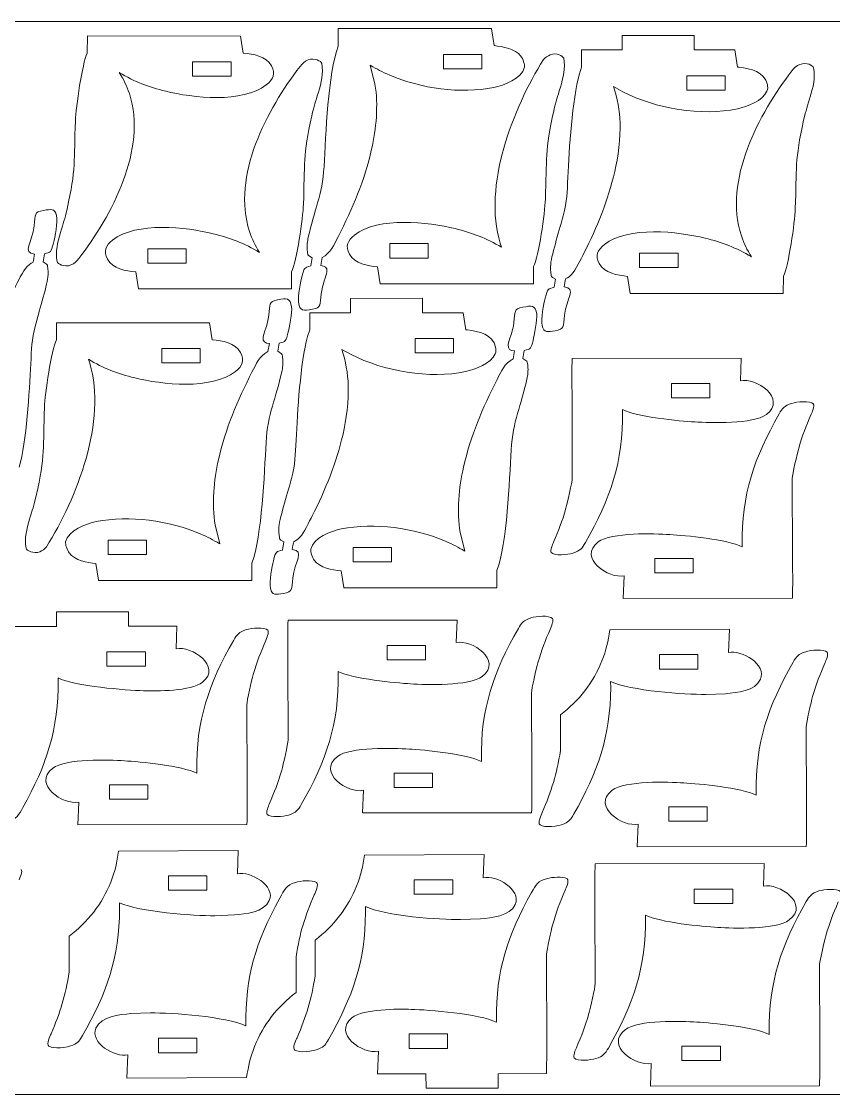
# Model space of a CAD drawing. Header units: centimetres. Extents: x -29.2 to 29, y -19.2 to 19.
# Drawn here: x -14.46 to -0.09, y 0 to 19 of the extents above; entities that cross this region are included whole.
import ezdxf

# ---------------------------------------------------------------- set-up
doc = ezdxf.new("R2010")
doc.units = ezdxf.units.CM
doc.header["$MEASUREMENT"] = 0
doc.layers.add('Camada 1', color=7, linetype='Continuous')

msp = doc.modelspace()

# ---------------------------------------------------------------- linework, layer by layer
at = {"layer": 'Camada 1', "color": 5, "lineweight": 9}
for points in [[(29, 19), (29, 19), (-29, 19), (-29, 19)], [(29, 0), (29, 0), (-29, 0), (-29, 0)]]:
    msp.add_open_spline(points, degree=3, dxfattribs=at)
at = {"layer": 'Camada 1', "color": 3, "lineweight": 9}
for points in [[(-8.85691, 18.87318), (-8.85691, 18.87318), (-8.85965, 18.56441), (-8.85965, 18.56441)], [(-6.14882, 18.87318), (-6.14882, 18.87318), (-8.85691, 18.87318), (-8.85691, 18.87318)], [(-6.1465, 18.87092), (-6.1465, 18.87092), (-6.14882, 18.87318), (-6.14882, 18.87318)], [(-6.09975, 18.57162), (-6.09975, 18.57162), (-6.1465, 18.87092), (-6.1465, 18.87092)], [(-13.298, 18.74261), (-13.298, 18.74261), (-13.30011, 18.4372), (-13.30011, 18.4372)], [(-10.58791, 18.74239), (-10.58791, 18.74239), (-13.298, 18.74261), (-13.298, 18.74261)], [(-10.54084, 18.44106), (-10.54084, 18.44106), (-10.58791, 18.74239), (-10.58791, 18.74239)], [(-2.5578, 18.74971), (-2.5578, 18.74971), (-3.83279, 18.74938), (-3.83279, 18.74938)], [(-3.83279, 18.74938), (-3.83279, 18.74938), (-3.83279, 18.49663), (-3.83279, 18.49663)], [(-2.55599, 18.49473), (-2.55599, 18.49473), (-2.5578, 18.74971), (-2.5578, 18.74971)], [(-13.30011, 18.4372), (-13.38982, 18.264), (-13.5014, 17.48143), (-13.51007, 17.24197)], [(-10.04079, 18.21396), (-10.13612, 18.38885), (-10.36514, 18.42194), (-10.54084, 18.44106)], [(-8.85965, 18.56441), (-9.03945, 18.07815), (-9.07953, 16.99053), (-9.10964, 16.43021)], [(-5.62505, 18.38574), (-5.72563, 18.51953), (-5.94389, 18.5568), (-6.09975, 18.57162)], [(-4.86779, 18.34836), (-4.875, 18.38311), (-4.99355, 18.45595), (-5.10972, 18.40827)], [(-3.83396, 18.49473), (-3.83396, 18.49473), (-4.55034, 18.49473), (-4.55034, 18.49473)], [(-4.55034, 18.49473), (-4.55034, 18.49473), (-4.55034, 18.19334), (-4.55034, 18.19334)], [(-3.83279, 18.49663), (-3.83279, 18.49663), (-3.83396, 18.49473), (-3.83396, 18.49473)], [(-1.84027, 18.4947), (-1.84027, 18.4947), (-2.55599, 18.49473), (-2.55599, 18.49473)], [(-1.79246, 18.1931), (-1.79246, 18.1931), (-1.84027, 18.4947), (-1.84027, 18.4947)], [(-9.3924, 18.31805), (-9.45951, 18.29051), (-9.49494, 18.25415), (-9.53463, 18.20266)], [(-9.15047, 18.25814), (-9.15769, 18.29287), (-9.2762, 18.36572), (-9.3924, 18.31805)], [(-9.20944, 17.74528), (-9.16078, 17.91069), (-9.11455, 18.08531), (-9.15047, 18.25814)], [(-5.22505, 18.32499), (-5.7661, 17.46494), (-6.30182, 16.08772), (-5.99154, 15.07318)], [(-5.56358, 18.18835), (-5.55334, 18.23317), (-5.59008, 18.33923), (-5.62505, 18.38574)], [(-5.10972, 18.40827), (-5.14247, 18.39483), (-5.20584, 18.35551), (-5.22505, 18.32499)], [(-4.92675, 17.83551), (-4.87808, 18.00098), (-4.83192, 18.17548), (-4.86779, 18.34836)], [(-0.68723, 18.24011), (-0.75434, 18.21257), (-0.78977, 18.17621), (-0.82946, 18.12472)], [(-0.4453, 18.1802), (-0.45252, 18.21495), (-0.57105, 18.28778), (-0.68723, 18.24011)], [(-12.55533, 17.72369), (-12.60255, 17.86717), (-12.65507, 17.96741), (-12.73322, 18.09485)], [(-12.73322, 18.09485), (-12.46734, 17.93461), (-12.21393, 17.83939), (-11.91218, 17.7648)], [(-9.53463, 18.20266), (-10.11668, 17.44744), (-10.75109, 16.2625), (-10.42852, 15.28227)], [(-10.13112, 17.87813), (-10.00916, 17.97388), (-9.96474, 18.07443), (-10.04079, 18.21396)], [(-8.20814, 17.89036), (-8.20814, 17.89036), (-8.2916, 18.22383), (-8.2916, 18.22383)], [(-8.2916, 18.22383), (-8.16126, 18.15218), (-8.09345, 18.11058), (-7.94637, 18.04775)], [(-6.10279, 17.83232), (-5.92571, 17.86875), (-5.61015, 17.98461), (-5.56358, 18.18835)], [(-4.58987, 18.07214), (-4.71934, 17.61491), (-4.77058, 16.73112), (-4.79416, 16.24172)], [(-4.55034, 18.19334), (-4.55034, 18.19334), (-4.58987, 18.07214), (-4.58987, 18.07214)], [(-0.82946, 18.12472), (-1.41151, 17.3695), (-2.04592, 16.18456), (-1.72335, 15.20433)], [(-1.76296, 18.19011), (-1.76296, 18.19011), (-1.79246, 18.1931), (-1.79246, 18.1931)], [(-1.26317, 17.88241), (-1.3171, 18.11425), (-1.55585, 18.1653), (-1.76296, 18.19011)], [(-0.50426, 17.66734), (-0.45561, 17.83275), (-0.40938, 18.00737), (-0.4453, 18.1802)], [(-11.91218, 17.7648), (-11.4371, 17.64737), (-10.55315, 17.54677), (-10.13112, 17.87813)], [(-8.2669, 16.73681), (-8.18535, 17.09637), (-8.14622, 17.52479), (-8.20814, 17.89036)], [(-7.94637, 18.04775), (-7.40088, 17.81471), (-6.69055, 17.7114), (-6.10279, 17.83232)], [(-1.26968, 17.76826), (-1.25367, 17.80761), (-1.25362, 17.84131), (-1.26317, 17.88241)], [(-13.44922, 14.80331), (-12.86717, 15.55852), (-12.23276, 16.74346), (-12.55533, 17.72369)], [(-9.32628, 17.32762), (-9.28192, 17.5238), (-9.26438, 17.55847), (-9.20944, 17.74528)], [(-5.04359, 17.41784), (-4.99926, 17.61391), (-4.98168, 17.64877), (-4.92675, 17.83551)], [(-3.8711, 17.20463), (-3.87821, 17.41864), (-3.91776, 17.64278), (-3.98526, 17.84608)], [(-3.98526, 17.84608), (-3.98526, 17.84608), (-3.81866, 17.75304), (-3.81866, 17.75304)], [(-3.81866, 17.75304), (-3.24639, 17.45913), (-2.42475, 17.31638), (-1.79373, 17.45441)], [(-1.79373, 17.45441), (-1.6275, 17.49077), (-1.33977, 17.59597), (-1.26968, 17.76826)], [(-0.62111, 17.24968), (-0.57675, 17.44586), (-0.55921, 17.48053), (-0.50426, 17.66734)], [(-9.47378, 15.76399), (-9.44822, 16.46993), (-9.48509, 16.62512), (-9.32628, 17.32762)], [(-5.19109, 15.85422), (-5.16553, 16.56024), (-5.20242, 16.71528), (-5.04359, 17.41784)], [(-13.51007, 17.24197), (-13.53563, 16.53603), (-13.49876, 16.38085), (-13.65757, 15.67835)], [(-3.96411, 16.34237), (-3.90527, 16.58975), (-3.86268, 16.95103), (-3.8711, 17.20463)], [(-0.76861, 15.68605), (-0.74305, 16.392), (-0.77992, 16.54718), (-0.62111, 17.24968)], [(-8.86095, 15.18785), (-8.60708, 15.68033), (-8.38983, 16.19482), (-8.2669, 16.73681)], [(-9.10964, 16.43021), (-9.13705, 15.92003), (-9.29079, 15.6422), (-9.38759, 15.18167)], [(-4.51027, 14.89561), (-4.27201, 15.3669), (-4.08672, 15.82682), (-3.96411, 16.34237)], [(-4.79416, 16.24172), (-4.80758, 15.96313), (-4.80818, 15.83347), (-4.87706, 15.55645)], [(-5.40105, 14.65899), (-5.31149, 14.8321), (-5.19975, 15.61488), (-5.19109, 15.85422)], [(-14.07387, 15.65425), (-14.24384, 15.62653), (-14.21959, 15.58504), (-14.24141, 15.38062)], [(-13.84427, 15.56294), (-13.87299, 15.69768), (-13.94825, 15.67474), (-14.07387, 15.65425)], [(-13.65757, 15.67835), (-13.70193, 15.48217), (-13.71947, 15.4475), (-13.77441, 15.26068)], [(-9.68374, 14.56876), (-9.59403, 14.74196), (-9.48245, 15.52453), (-9.47378, 15.76399)], [(-0.97857, 14.49083), (-0.88886, 14.66402), (-0.77728, 15.44659), (-0.76861, 15.68605)], [(-13.89915, 15.07729), (-13.8745, 15.1797), (-13.81961, 15.44718), (-13.84427, 15.56294)], [(-11.07167, 15.24116), (-11.54675, 15.35859), (-12.4307, 15.4592), (-12.85273, 15.12783)], [(-6.78899, 15.33139), (-7.26439, 15.4489), (-8.14768, 15.54965), (-8.57004, 15.21806)], [(-4.87706, 15.55645), (-4.92434, 15.36629), (-5.07943, 14.88073), (-5.09815, 14.70442)], [(-14.24141, 15.38062), (-14.27277, 15.08677), (-14.46081, 14.90243), (-14.23278, 14.87829)], [(-13.77441, 15.26068), (-13.82307, 15.09527), (-13.8693, 14.92066), (-13.83338, 14.74783)], [(-10.25063, 14.91111), (-10.51651, 15.07135), (-10.76992, 15.16658), (-11.07167, 15.24116)], [(-10.42852, 15.28227), (-10.3813, 15.13879), (-10.32878, 15.03855), (-10.25063, 14.91111)], [(-8.57004, 15.21806), (-8.692, 15.12232), (-8.73641, 15.02176), (-8.66037, 14.88223)], [(-5.96795, 15.00134), (-6.23377, 15.16155), (-6.48729, 15.25682), (-6.78899, 15.33139)], [(-2.3665, 15.16323), (-2.84155, 15.28065), (-3.72556, 15.38126), (-4.14756, 15.0499)], [(-1.72335, 15.20433), (-1.67613, 15.06085), (-1.62361, 14.96061), (-1.54546, 14.83317)], [(-14.05788, 14.88636), (-13.94683, 14.918), (-13.94111, 14.9029), (-13.89915, 15.07729)], [(-12.85273, 15.12783), (-12.97469, 15.03208), (-13.01911, 14.93153), (-12.94306, 14.79201)], [(-9.38759, 15.18167), (-9.40413, 15.10295), (-9.41452, 15.03242), (-9.40516, 14.95065)], [(-9.14402, 14.82032), (-8.99151, 14.89737), (-8.93523, 15.04375), (-8.86095, 15.18785)], [(-5.99154, 15.07318), (-5.99154, 15.07318), (-5.96795, 15.00134), (-5.96795, 15.00134)], [(-4.14756, 15.0499), (-4.26951, 14.95414), (-4.31394, 14.85361), (-4.23789, 14.71407)], [(-1.54546, 14.83317), (-1.81134, 14.99341), (-2.06475, 15.08864), (-2.3665, 15.16323)], [(-14.23278, 14.87829), (-14.27177, 14.64726), (-14.23299, 14.79227), (-14.36379, 14.66068)], [(-14.08178, 14.74161), (-14.08178, 14.74161), (-14.05788, 14.88636), (-14.05788, 14.88636)], [(-9.40516, 14.95065), (-9.40286, 14.93056), (-9.39935, 14.87121), (-9.38528, 14.85886)], [(-9.38528, 14.85886), (-9.38528, 14.85886), (-9.31738, 14.81515), (-9.31738, 14.81515)], [(-9.16891, 14.67921), (-9.16891, 14.67921), (-9.14402, 14.82032), (-9.14402, 14.82032)], [(-8.66037, 14.88223), (-8.56504, 14.70733), (-8.33602, 14.67425), (-8.16032, 14.65513)], [(-4.7303, 14.51827), (-4.65276, 14.59627), (-4.55889, 14.79944), (-4.51027, 14.89561)], [(-14.36379, 14.66068), (-14.44133, 14.58267), (-14.5352, 14.37951), (-14.58382, 14.28334)], [(-14.02987, 14.71061), (-14.02987, 14.71061), (-14.08178, 14.74161), (-14.08178, 14.74161)], [(-14.00497, 14.67146), (-14.00808, 14.69271), (-14.00508, 14.69203), (-14.02987, 14.71061)], [(-13.99594, 14.47453), (-13.98766, 14.55252), (-13.99361, 14.59378), (-14.00497, 14.67146)], [(-13.83338, 14.74783), (-13.82616, 14.7131), (-13.70765, 14.64024), (-13.59145, 14.68792)], [(-13.59145, 14.68792), (-13.52434, 14.71546), (-13.48891, 14.75181), (-13.44922, 14.80331)], [(-12.94306, 14.79201), (-12.84773, 14.61711), (-12.61871, 14.58402), (-12.44301, 14.5649)], [(-9.34291, 14.67032), (-9.45955, 14.64725), (-9.46415, 14.6296), (-9.49765, 14.49601)], [(-9.31738, 14.81515), (-9.31738, 14.81515), (-9.34291, 14.67032), (-9.34291, 14.67032)], [(-9.05827, 14.56588), (-9.04743, 14.64964), (-9.09487, 14.67178), (-9.16891, 14.67921)], [(-8.16032, 14.65513), (-8.16032, 14.65513), (-8.11326, 14.3538), (-8.11326, 14.3538)], [(-5.40316, 14.35358), (-5.40316, 14.35358), (-5.40105, 14.65899), (-5.40105, 14.65899)], [(-5.09815, 14.70442), (-5.10643, 14.62643), (-5.10048, 14.58516), (-5.08912, 14.50749)], [(-4.23789, 14.71407), (-4.14256, 14.53917), (-3.91354, 14.50608), (-3.73784, 14.48697)], [(-14.21703, 13.6225), (-14.16975, 13.81266), (-14.01466, 14.29822), (-13.99594, 14.47453)], [(-12.44301, 14.5649), (-12.44301, 14.5649), (-12.39594, 14.26357), (-12.39594, 14.26357)], [(-9.68585, 14.26336), (-9.68585, 14.26336), (-9.68374, 14.56876), (-9.68374, 14.56876)], [(-9.49765, 14.49601), (-9.52004, 14.40672), (-9.57565, 14.12418), (-9.56177, 14.02688)], [(-9.15942, 14.17508), (-9.13912, 14.35188), (-9.06873, 14.48514), (-9.05827, 14.56588)], [(-5.08912, 14.50749), (-5.08601, 14.48623), (-5.08901, 14.48692), (-5.06422, 14.46834)], [(-5.06422, 14.46834), (-5.06422, 14.46834), (-5.01231, 14.43734), (-5.01231, 14.43734)], [(-4.86131, 14.30066), (-4.82232, 14.53168), (-4.8611, 14.38668), (-4.7303, 14.51827)], [(-3.73784, 14.48697), (-3.73784, 14.48697), (-3.69077, 14.18563), (-3.69077, 14.18563)], [(-0.98068, 14.18542), (-0.98068, 14.18542), (-0.97857, 14.49083), (-0.97857, 14.49083)], [(-12.39594, 14.26357), (-12.39594, 14.26357), (-9.68585, 14.26336), (-9.68585, 14.26336)], [(-8.11326, 14.3538), (-8.11326, 14.3538), (-5.40316, 14.35358), (-5.40316, 14.35358)], [(-5.03621, 14.29259), (-5.14726, 14.26095), (-5.15298, 14.27604), (-5.19494, 14.10166)], [(-5.01231, 14.43734), (-5.01231, 14.43734), (-5.03621, 14.29259), (-5.03621, 14.29259)], [(-4.85268, 13.79833), (-4.82132, 14.09218), (-4.63328, 14.27651), (-4.86131, 14.30066)], [(-9.93082, 14.07074), (-10.09302, 14.04327), (-10.06506, 13.9882), (-10.0866, 13.80066)], [(-9.68424, 13.94885), (-9.70767, 14.11333), (-9.7717, 14.09768), (-9.93082, 14.07074)], [(-9.31519, 13.905), (-9.15299, 13.93246), (-9.18095, 13.98752), (-9.15942, 14.17508)], [(-7.36745, 14.09799), (-7.36745, 14.09799), (-8.64244, 14.09765), (-8.64244, 14.09765)], [(-8.64244, 14.09765), (-8.64244, 14.09765), (-8.64244, 13.84491), (-8.64244, 13.84491)], [(-7.36564, 13.843), (-7.36564, 13.843), (-7.36745, 14.09799), (-7.36745, 14.09799)], [(-5.19494, 14.10166), (-5.21959, 13.99925), (-5.27448, 13.73176), (-5.24982, 13.61601)], [(-3.69077, 14.18563), (-3.69077, 14.18563), (-0.98068, 14.18542), (-0.98068, 14.18542)], [(-9.74837, 13.47973), (-9.72597, 13.56909), (-9.67037, 13.85148), (-9.68424, 13.94885)], [(-9.56177, 14.02688), (-9.53831, 13.86242), (-9.47441, 13.87804), (-9.31519, 13.905)], [(-5.59275, 13.94082), (-5.75496, 13.91335), (-5.727, 13.85826), (-5.74853, 13.67075)], [(-5.34617, 13.81893), (-5.36961, 13.9834), (-5.43357, 13.96778), (-5.59275, 13.94082)], [(-10.0866, 13.80066), (-10.10689, 13.62389), (-10.17731, 13.4905), (-10.18775, 13.40985)], [(-8.6436, 13.843), (-8.6436, 13.843), (-9.35998, 13.843), (-9.35998, 13.843)], [(-9.35998, 13.843), (-9.35998, 13.843), (-9.35998, 13.54161), (-9.35998, 13.54161)], [(-8.64244, 13.84491), (-8.64244, 13.84491), (-8.6436, 13.843), (-8.6436, 13.843)], [(-6.64992, 13.84298), (-6.64992, 13.84298), (-7.36564, 13.843), (-7.36564, 13.843)], [(-6.6021, 13.54138), (-6.6021, 13.54138), (-6.64992, 13.84298), (-6.64992, 13.84298)], [(-5.4103, 13.34981), (-5.38775, 13.43973), (-5.33221, 13.72101), (-5.34617, 13.81893)], [(-5.02022, 13.5247), (-4.85025, 13.55241), (-4.8745, 13.5939), (-4.85268, 13.79833)], [(-14.29993, 12.93723), (-14.28651, 13.21581), (-14.28591, 13.34548), (-14.21703, 13.6225)], [(-13.84534, 13.66674), (-13.84534, 13.66674), (-13.84746, 13.36133), (-13.84746, 13.36133)], [(-11.13525, 13.66652), (-11.13525, 13.66652), (-13.84534, 13.66674), (-13.84534, 13.66674)], [(-11.08818, 13.36519), (-11.08818, 13.36519), (-11.13525, 13.66652), (-11.13525, 13.66652)], [(-9.35998, 13.54161), (-9.35998, 13.54161), (-9.39952, 13.42041), (-9.39952, 13.42041)], [(-6.5726, 13.53838), (-6.5726, 13.53838), (-6.6021, 13.54138), (-6.6021, 13.54138)], [(-6.07281, 13.23068), (-6.12675, 13.46258), (-6.36552, 13.51353), (-6.5726, 13.53838)], [(-5.74853, 13.67075), (-5.76883, 13.49393), (-5.83922, 13.36068), (-5.84968, 13.27993)], [(-5.24982, 13.61601), (-5.2211, 13.48127), (-5.14584, 13.50421), (-5.02022, 13.5247)], [(-13.84746, 13.36133), (-13.9371, 13.18852), (-14.04875, 12.40534), (-14.05741, 12.1661)], [(-10.58813, 13.13809), (-10.68344, 13.31298), (-10.9125, 13.34608), (-11.08818, 13.36519)], [(-10.18775, 13.40985), (-10.19859, 13.32608), (-10.1511, 13.30396), (-10.0771, 13.29652)], [(-9.92863, 13.16059), (-9.92863, 13.16059), (-9.90311, 13.30542), (-9.90311, 13.30542)], [(-9.90311, 13.30542), (-9.78642, 13.32848), (-9.78185, 13.3462), (-9.74837, 13.47973)], [(-9.39952, 13.42041), (-9.52898, 12.96322), (-9.58022, 12.07935), (-9.6038, 11.58999)], [(-5.56504, 13.1755), (-5.44839, 13.19857), (-5.44379, 13.21623), (-5.4103, 13.34981)], [(-10.67846, 12.80226), (-10.5565, 12.89802), (-10.5121, 12.99855), (-10.58813, 13.13809)], [(-10.10199, 13.15541), (-10.2545, 13.07836), (-10.31077, 12.932), (-10.38506, 12.78789)], [(-10.0771, 13.29652), (-10.0771, 13.29652), (-10.10199, 13.15541), (-10.10199, 13.15541)], [(-9.86073, 13.11688), (-9.86073, 13.11688), (-9.92863, 13.16059), (-9.92863, 13.16059)], [(-9.84085, 13.02509), (-9.84315, 13.04517), (-9.84666, 13.10452), (-9.86073, 13.11688)], [(-8.68074, 12.55291), (-8.68784, 12.76656), (-8.72739, 12.99141), (-8.7949, 13.19435)], [(-8.7949, 13.19435), (-8.7949, 13.19435), (-8.62831, 13.10131), (-8.62831, 13.10131)], [(-6.60338, 12.80268), (-6.4371, 12.83915), (-6.14945, 12.94415), (-6.07931, 13.11654)], [(-6.07931, 13.11654), (-6.06332, 13.15586), (-6.06326, 13.18961), (-6.07281, 13.23068)], [(-5.84968, 13.27993), (-5.8605, 13.19633), (-5.81315, 13.17394), (-5.73904, 13.16661)], [(-5.73904, 13.16661), (-5.73904, 13.16661), (-5.76393, 13.02549), (-5.76393, 13.02549)], [(-5.59057, 13.03068), (-5.59057, 13.03068), (-5.56504, 13.1755), (-5.56504, 13.1755)], [(-14.50422, 11.1068), (-14.37475, 11.56403), (-14.32351, 12.44783), (-14.29993, 12.93723)], [(-14.02346, 9.69533), (-13.48238, 10.55576), (-12.94667, 11.93227), (-13.25697, 12.94714)], [(-13.25697, 12.94714), (-13.25697, 12.94714), (-13.28056, 13.01898), (-13.28056, 13.01898)], [(-13.28056, 13.01898), (-13.01468, 12.85873), (-12.76127, 12.76352), (-12.45952, 12.68893)], [(-9.85842, 12.79406), (-9.84188, 12.87277), (-9.83149, 12.94333), (-9.84085, 13.02509)], [(-8.62831, 13.10131), (-8.05651, 12.80765), (-7.23368, 12.66444), (-6.60338, 12.80268)], [(-5.76393, 13.02549), (-5.91643, 12.94845), (-5.97272, 12.80207), (-6.047, 12.65797)], [(-5.52266, 12.98696), (-5.52266, 12.98696), (-5.59057, 13.03068), (-5.59057, 13.03068)], [(-5.50279, 12.89517), (-5.50509, 12.91524), (-5.5086, 12.97462), (-5.52266, 12.98696)], [(-4.71664, 13.03485), (-4.72602, 12.92087), (-4.72014, 12.37606), (-4.72, 12.29585)], [(-1.72412, 13.03834), (-1.72412, 13.03834), (-4.71664, 13.03485), (-4.71664, 13.03485)], [(-1.73954, 12.63857), (-1.73954, 12.63857), (-1.72412, 13.03834), (-1.72412, 13.03834)], [(-12.45952, 12.68893), (-11.98444, 12.5715), (-11.10049, 12.4709), (-10.67846, 12.80226)], [(-10.38506, 12.78789), (-10.63893, 12.29541), (-10.85619, 11.78093), (-10.97911, 11.23893)], [(-10.13637, 11.54552), (-10.10896, 12.05572), (-9.95522, 12.33354), (-9.85842, 12.79406)], [(-5.52036, 12.66415), (-5.50381, 12.74285), (-5.49344, 12.81344), (-5.50279, 12.89517)], [(-8.77376, 11.69064), (-8.71492, 11.93807), (-8.67232, 12.29926), (-8.68074, 12.55291)], [(-6.047, 12.65797), (-6.30087, 12.16549), (-6.51812, 11.65101), (-6.64105, 11.10901)], [(-5.79831, 11.41561), (-5.77091, 11.92563), (-5.61721, 12.20356), (-5.52036, 12.66415)], [(-1.28039, 12.04004), (-0.90976, 12.32316), (-1.46872, 12.70244), (-1.73954, 12.63857)], [(-14.05741, 12.1661), (-14.08298, 11.45997), (-14.04608, 11.30515), (-14.20491, 10.60248)], [(-4.72, 12.29585), (-4.72, 12.29585), (-4.71577, 10.91519), (-4.71577, 10.91519)], [(-0.83043, 12.23807), (-0.96151, 12.1973), (-0.99842, 12.14878), (-1.05439, 12.05083)], [(-0.45027, 12.22767), (-0.50498, 12.29019), (-0.74202, 12.26557), (-0.83043, 12.23807)], [(-0.48793, 12.04526), (-0.4751, 12.0762), (-0.42277, 12.19624), (-0.45027, 12.22767)], [(-4.48267, 9.77316), (-4.0415, 10.54541), (-3.81387, 11.19855), (-3.82766, 12.09946)], [(-3.82766, 12.09946), (-3.82766, 12.09946), (-3.82806, 12.12678), (-3.82806, 12.12678)], [(-3.82806, 12.12678), (-3.57196, 11.99602), (-2.81843, 11.92437), (-2.54823, 11.90831)], [(-2.54823, 11.90831), (-2.27433, 11.89204), (-1.5089, 11.86548), (-1.28039, 12.04004)], [(-1.05439, 12.05083), (-1.49546, 11.27878), (-1.72326, 10.62525), (-1.7094, 9.72453)], [(-0.70834, 11.44187), (-0.63808, 11.69425), (-0.58445, 11.81239), (-0.48793, 12.04526)], [(-9.31991, 10.24389), (-9.08171, 10.71503), (-8.89632, 11.17525), (-8.77376, 11.69064)], [(-10.38636, 9.41133), (-10.20655, 9.89773), (-10.16649, 10.9851), (-10.13637, 11.54552)], [(-9.6038, 11.58999), (-9.61722, 11.31148), (-9.61786, 11.18163), (-9.6867, 10.90472)], [(-6.04829, 9.28141), (-5.86845, 9.76803), (-5.82843, 10.85503), (-5.79831, 11.41561)], [(-0.82129, 10.9088), (-0.82138, 10.97849), (-0.73364, 11.35101), (-0.70834, 11.44187)], [(-10.97911, 11.23893), (-11.06067, 10.87933), (-11.0998, 10.45099), (-11.03787, 10.08537)], [(-6.64105, 11.10901), (-6.72261, 10.74941), (-6.76173, 10.32107), (-6.6998, 9.95545)], [(-9.6867, 10.90472), (-9.73399, 10.71447), (-9.88907, 10.22909), (-9.90779, 10.0527)], [(-4.71577, 10.91519), (-4.7156, 10.84589), (-4.80348, 10.47274), (-4.82871, 10.38212)], [(-0.81706, 9.52815), (-0.81706, 9.52815), (-0.82129, 10.9088), (-0.82129, 10.9088)], [(-14.20491, 10.60248), (-14.24922, 10.40643), (-14.26684, 10.37151), (-14.32176, 10.18481)], [(-11.29965, 9.92798), (-11.84473, 10.16084), (-12.55595, 10.26449), (-13.14322, 10.14342)], [(-4.82871, 10.38212), (-4.89898, 10.12972), (-4.95262, 10.01161), (-5.04913, 9.77874)], [(-14.32176, 10.18481), (-14.37043, 10.01935), (-14.41657, 9.84484), (-14.38072, 9.67196)], [(-13.14322, 10.14342), (-13.32042, 10.10688), (-13.63585, 9.99117), (-13.68243, 9.78738)], [(-11.03787, 10.08537), (-11.03787, 10.08537), (-10.95441, 9.75191), (-10.95441, 9.75191)], [(-9.53994, 9.86655), (-9.46243, 9.94451), (-9.3685, 10.14777), (-9.31991, 10.24389)], [(-6.96158, 9.79807), (-7.50661, 10.03093), (-8.21792, 10.13456), (-8.80516, 10.0135)], [(-10.95441, 9.75191), (-11.08503, 9.82366), (-11.15207, 9.86494), (-11.29965, 9.92798)], [(-9.90779, 10.0527), (-9.91607, 9.97469), (-9.91013, 9.93346), (-9.89877, 9.85577)], [(-8.80516, 10.0135), (-8.98233, 9.97698), (-9.2978, 9.86124), (-9.34437, 9.65747)], [(-6.6998, 9.95545), (-6.6998, 9.95545), (-6.61635, 9.622), (-6.61635, 9.622)], [(-2.98882, 9.91569), (-3.26267, 9.93197), (-4.0282, 9.95851), (-4.25667, 9.78396)], [(-1.709, 9.69722), (-1.96484, 9.82785), (-2.71891, 9.89965), (-2.98882, 9.91569)], [(-14.13879, 9.61205), (-14.10605, 9.62549), (-14.04265, 9.66481), (-14.02346, 9.69533)], [(-13.68243, 9.78738), (-13.69267, 9.74258), (-13.65594, 9.63653), (-13.62096, 9.59)], [(-9.89877, 9.85577), (-9.89566, 9.83451), (-9.89866, 9.83519), (-9.87386, 9.81661)], [(-9.87386, 9.81661), (-9.87386, 9.81661), (-9.82196, 9.78561), (-9.82196, 9.78561)], [(-9.82196, 9.78561), (-9.82196, 9.78561), (-9.84585, 9.64086), (-9.84585, 9.64086)], [(-9.67096, 9.64894), (-9.63196, 9.87993), (-9.67074, 9.73497), (-9.53994, 9.86655)], [(-6.61635, 9.622), (-6.74701, 9.69377), (-6.8139, 9.73497), (-6.96158, 9.79807)], [(-5.04913, 9.77874), (-5.06196, 9.7478), (-5.11427, 9.62776), (-5.08678, 9.59633)], [(-4.70662, 9.58593), (-4.57557, 9.62668), (-4.53862, 9.67524), (-4.48267, 9.77316)], [(-4.25667, 9.78396), (-4.62658, 9.50136), (-4.07019, 9.12193), (-3.79751, 9.18543)], [(-1.7094, 9.72453), (-1.7094, 9.72453), (-1.709, 9.69722), (-1.709, 9.69722)], [(-14.38072, 9.67196), (-14.37352, 9.63725), (-14.25501, 9.56436), (-14.13879, 9.61205)], [(-13.62096, 9.59), (-13.5204, 9.45622), (-13.30211, 9.4189), (-13.14626, 9.40412)], [(-9.84585, 9.64086), (-9.95682, 9.60916), (-9.96256, 9.62455), (-10.00458, 9.44994)], [(-9.66232, 9.1466), (-9.63094, 9.4409), (-9.44288, 9.62455), (-9.67096, 9.64894)], [(-9.34437, 9.65747), (-9.35461, 9.61266), (-9.31787, 9.5066), (-9.2829, 9.46007)], [(-5.08678, 9.59633), (-5.03209, 9.53382), (-4.79506, 9.55842), (-4.70662, 9.58593)], [(-0.82041, 8.78915), (-0.81106, 8.9027), (-0.81691, 9.4485), (-0.81706, 9.52815)], [(-13.14626, 9.40412), (-13.14626, 9.40412), (-13.09951, 9.10481), (-13.09951, 9.10481)], [(-10.3891, 9.10256), (-10.3891, 9.10256), (-10.38636, 9.41133), (-10.38636, 9.41133)], [(-10.00458, 9.44994), (-10.02923, 9.34753), (-10.08412, 9.08004), (-10.05947, 8.96429)], [(-9.2829, 9.46007), (-9.18233, 9.32629), (-8.96405, 9.28901), (-8.8082, 9.2742)], [(-9.82987, 8.87297), (-9.65995, 8.90067), (-9.68412, 8.94212), (-9.66232, 9.1466)], [(-8.8082, 9.2742), (-8.8082, 9.2742), (-8.76144, 8.97489), (-8.76144, 8.97489)], [(-6.05104, 8.97264), (-6.05104, 8.97264), (-6.04829, 9.28141), (-6.04829, 9.28141)], [(-3.79751, 9.18543), (-3.79751, 9.18543), (-3.81293, 8.78566), (-3.81293, 8.78566)], [(-13.09951, 9.10481), (-13.09951, 9.10481), (-13.09719, 9.10256), (-13.09719, 9.10256)], [(-13.09719, 9.10256), (-13.09719, 9.10256), (-10.3891, 9.10256), (-10.3891, 9.10256)], [(-10.05947, 8.96429), (-10.03076, 8.82952), (-9.95545, 8.85251), (-9.82987, 8.87297)], [(-8.76144, 8.97489), (-8.76144, 8.97489), (-8.75913, 8.97264), (-8.75913, 8.97264)], [(-8.75913, 8.97264), (-8.75913, 8.97264), (-6.05104, 8.97264), (-6.05104, 8.97264)], [(-3.81293, 8.78566), (-3.81293, 8.78566), (-0.82041, 8.78915), (-0.82041, 8.78915)], [(-13.84538, 8.54514), (-13.84538, 8.54514), (-13.84712, 8.28975), (-13.84712, 8.28975)], [(-12.57213, 8.54504), (-12.57213, 8.54504), (-13.84538, 8.54514), (-13.84538, 8.54514)], [(-12.57024, 8.29127), (-12.57024, 8.29127), (-12.57213, 8.54504), (-12.57213, 8.54504)], [(-9.74624, 8.3984), (-9.75559, 8.28488), (-9.74973, 7.73899), (-9.74959, 7.6594)], [(-6.75371, 8.40188), (-6.75371, 8.40188), (-9.74624, 8.3984), (-9.74624, 8.3984)], [(-6.76913, 8.00212), (-6.76913, 8.00212), (-6.75371, 8.40188), (-6.75371, 8.40188)], [(-5.44652, 8.43961), (-5.57759, 8.39885), (-5.61453, 8.35031), (-5.67047, 8.25237)], [(-5.06636, 8.42921), (-5.12105, 8.49172), (-5.35811, 8.46711), (-5.44652, 8.43961)], [(-5.10402, 8.2468), (-5.09119, 8.27774), (-5.03887, 8.39779), (-5.06636, 8.42921)], [(-13.84712, 8.28975), (-13.84712, 8.28975), (-14.70594, 8.2875), (-14.70594, 8.2875)], [(-11.7135, 8.29277), (-11.7135, 8.29277), (-12.57024, 8.29127), (-12.57024, 8.29127)], [(-11.72884, 7.89122), (-11.72884, 7.89122), (-11.7135, 8.29277), (-11.7135, 8.29277)], [(-10.48447, 8.23142), (-10.61554, 8.19066), (-10.65247, 8.14212), (-10.70843, 8.04418)], [(-10.10432, 8.22102), (-10.15906, 8.28354), (-10.39604, 8.25892), (-10.48447, 8.23142)], [(-10.14197, 8.03861), (-10.12915, 8.06953), (-10.07681, 8.1896), (-10.10432, 8.22102)], [(-5.67047, 8.25237), (-6.11165, 7.48005), (-6.33928, 6.82709), (-6.32548, 5.92607)], [(-5.32444, 7.64341), (-5.25417, 7.89581), (-5.20052, 8.01394), (-5.10402, 8.2468)], [(-4.05146, 8.22812), (-4.08302, 8.02329), (-4.11402, 7.87272), (-4.19194, 7.67736)], [(-1.93342, 8.23972), (-1.93342, 8.23972), (-4.05146, 8.22812), (-4.05146, 8.22812)], [(-1.95002, 7.82628), (-1.95002, 7.82628), (-1.93342, 8.23972), (-1.93342, 8.23972)], [(-10.70843, 8.04418), (-11.14969, 7.27193), (-11.37715, 6.61876), (-11.36344, 5.71789)], [(-10.36238, 7.43523), (-10.29211, 7.68761), (-10.2385, 7.80574), (-10.14197, 8.03861)], [(-6.30998, 7.40358), (-5.93995, 7.68629), (-6.49677, 8.06569), (-6.76913, 8.00212)], [(-11.25901, 7.30109), (-10.91464, 7.57698), (-11.45056, 7.95537), (-11.72884, 7.89122)], [(-1.38501, 7.35318), (-1.27034, 7.61316), (-1.71941, 7.87972), (-1.95002, 7.82628)], [(-0.58386, 7.84104), (-0.71493, 7.80027), (-0.75186, 7.75174), (-0.80782, 7.65379)], [(-0.20371, 7.83062), (-0.25843, 7.89315), (-0.49545, 7.86853), (-0.58386, 7.84104)], [(-0.24136, 7.64822), (-0.22854, 7.67916), (-0.17619, 7.79919), (-0.20371, 7.83062)], [(-9.74959, 7.6594), (-9.74959, 7.6594), (-9.74535, 6.27875), (-9.74535, 6.27875)], [(-5.43738, 7.11034), (-5.43755, 7.17966), (-5.34967, 7.55278), (-5.32444, 7.64341)], [(-4.19194, 7.67736), (-4.34198, 7.30121), (-4.60162, 6.96511), (-4.92597, 6.72284)], [(-0.80782, 7.65379), (-1.24889, 6.88175), (-1.47669, 6.22821), (-1.46283, 5.32749)], [(-0.46178, 7.04483), (-0.39153, 7.29716), (-0.33787, 7.41541), (-0.24136, 7.64822)], [(-10.47533, 6.90216), (-10.47542, 6.97185), (-10.38768, 7.34437), (-10.36238, 7.43523)], [(-9.51226, 5.13671), (-9.07108, 5.90883), (-8.84346, 6.56225), (-8.85725, 7.46301)], [(-8.85725, 7.46301), (-8.85725, 7.46301), (-8.85765, 7.49033), (-8.85765, 7.49033)], [(-8.85765, 7.49033), (-8.60181, 7.3597), (-7.84773, 7.2879), (-7.57782, 7.27186)], [(-14.44054, 5.08072), (-14.01805, 5.82958), (-13.80586, 6.47276), (-13.81679, 7.3412)], [(-13.81679, 7.3412), (-13.81679, 7.3412), (-13.81682, 7.37915), (-13.81682, 7.37915)], [(-13.81682, 7.37915), (-13.51559, 7.22708), (-12.61594, 7.15921), (-12.30669, 7.15077)], [(-12.30669, 7.15077), (-12.0773, 7.14452), (-11.46274, 7.13787), (-11.25901, 7.30109)], [(-7.57782, 7.27186), (-7.30396, 7.25558), (-6.53844, 7.22904), (-6.30998, 7.40358)], [(-4.03631, 7.20616), (-4.03631, 7.20616), (-4.03752, 7.31484), (-4.03752, 7.31484)], [(-4.03752, 7.31484), (-3.6874, 7.14704), (-2.72503, 7.0832), (-2.3512, 7.08369)], [(-2.00136, 7.09702), (-1.80608, 7.11687), (-1.47824, 7.14181), (-1.38501, 7.35318)], [(-5.43314, 5.72969), (-5.43314, 5.72969), (-5.43738, 7.11034), (-5.43738, 7.11034)], [(-4.69199, 4.96116), (-4.26626, 5.70156), (-4.03644, 6.35261), (-4.03631, 7.20616)], [(-2.3512, 7.08369), (-2.3512, 7.08369), (-2.00136, 7.09702), (-2.00136, 7.09702)], [(-0.57472, 6.51177), (-0.57481, 6.58143), (-0.48706, 6.954), (-0.46178, 7.04483)], [(-10.4711, 5.52149), (-10.4711, 5.52149), (-10.47533, 6.90216), (-10.47533, 6.90216)], [(-4.92597, 6.72284), (-4.92597, 6.72284), (-4.9259, 6.09071), (-4.9259, 6.09071)], [(-0.57049, 5.1311), (-0.57049, 5.1311), (-0.57472, 6.51177), (-0.57472, 6.51177)], [(-9.74535, 6.27875), (-9.74527, 6.209), (-9.833, 5.83657), (-9.8583, 5.74568)], [(-7.60491, 6.11723), (-7.87876, 6.13351), (-8.64429, 6.16005), (-8.87275, 5.9855)], [(-6.32508, 5.89876), (-6.58092, 6.02939), (-7.335, 6.10119), (-7.60491, 6.11723)], [(-4.9259, 6.09071), (-4.99405, 5.66096), (-5.08109, 5.38485), (-5.24737, 4.99294)], [(-12.64286, 5.90903), (-12.91676, 5.92531), (-13.68219, 5.95187), (-13.91071, 5.77731)], [(-11.36304, 5.69057), (-11.61914, 5.82133), (-12.37265, 5.89298), (-12.64286, 5.90903)], [(-8.87275, 5.9855), (-9.24278, 5.7028), (-8.68597, 5.3234), (-8.4136, 5.38697)], [(-6.32548, 5.92607), (-6.32548, 5.92607), (-6.32508, 5.89876), (-6.32508, 5.89876)], [(-13.91071, 5.77731), (-14.28122, 5.49428), (-13.7227, 5.11498), (-13.45155, 5.17878)], [(-11.36344, 5.71789), (-11.36344, 5.71789), (-11.36304, 5.69057), (-11.36304, 5.69057)], [(-9.8583, 5.74568), (-9.92861, 5.49316), (-9.98218, 5.37525), (-10.07872, 5.14229)], [(-5.4365, 4.99069), (-5.42714, 5.10435), (-5.433, 5.64989), (-5.43314, 5.72969)], [(-10.47445, 4.7825), (-10.46508, 4.89636), (-10.47095, 5.44145), (-10.4711, 5.52149)], [(-2.74225, 5.51864), (-3.0162, 5.53492), (-3.78152, 5.56148), (-4.01009, 5.38693)], [(-1.46243, 5.30018), (-1.71854, 5.43095), (-2.47205, 5.50259), (-2.74225, 5.51864)], [(-8.4136, 5.38697), (-8.4136, 5.38697), (-8.42902, 4.9872), (-8.42902, 4.9872)], [(-4.01009, 5.38693), (-4.38, 5.10443), (-3.82372, 4.72488), (-3.55094, 4.78839)], [(-1.46283, 5.32749), (-1.46283, 5.32749), (-1.46243, 5.30018), (-1.46243, 5.30018)], [(-13.45155, 5.17878), (-13.45155, 5.17878), (-13.46705, 4.77723), (-13.46705, 4.77723)], [(-10.07872, 5.14229), (-10.09153, 5.11136), (-10.14388, 4.99129), (-10.11637, 4.95988)], [(-9.73621, 4.94947), (-9.60515, 4.99023), (-9.56821, 5.03878), (-9.51226, 5.13671)], [(-0.57384, 4.39211), (-0.56449, 4.50566), (-0.57035, 5.05146), (-0.57049, 5.1311)], [(-14.71934, 4.83188), (-14.5466, 4.87497), (-14.51324, 4.95185), (-14.44054, 5.08072)], [(-10.11637, 4.95988), (-10.06163, 4.89736), (-9.82463, 4.92198), (-9.73621, 4.94947)], [(-8.42902, 4.9872), (-8.42902, 4.9872), (-5.4365, 4.99069), (-5.4365, 4.99069)], [(-5.24737, 4.99294), (-5.2645, 4.95256), (-5.33679, 4.8108), (-5.28595, 4.77527)], [(-4.85973, 4.79479), (-4.76191, 4.8387), (-4.73894, 4.87951), (-4.69199, 4.96116)], [(-13.46705, 4.77723), (-13.46705, 4.77723), (-10.47445, 4.7825), (-10.47445, 4.7825)], [(-5.28595, 4.77527), (-5.20584, 4.71929), (-4.96445, 4.74779), (-4.85973, 4.79479)], [(-3.55094, 4.78839), (-3.55094, 4.78839), (-3.56637, 4.38862), (-3.56637, 4.38862)], [(-3.56637, 4.38862), (-3.56637, 4.38862), (-0.57384, 4.39211), (-0.57384, 4.39211)], [(-12.74437, 4.31012), (-12.77594, 4.10531), (-12.80694, 3.95471), (-12.88485, 3.75936)], [(-10.62633, 4.32172), (-10.62633, 4.32172), (-12.74437, 4.31012), (-12.74437, 4.31012)], [(-10.64292, 3.90828), (-10.64292, 3.90828), (-10.62633, 4.32172), (-10.62633, 4.32172)], [(-8.39198, 4.24115), (-8.42354, 4.03634), (-8.45454, 3.88574), (-8.53246, 3.69039)], [(-6.27394, 4.25275), (-6.27394, 4.25275), (-8.39198, 4.24115), (-8.39198, 4.24115)], [(-6.29053, 3.83931), (-6.29053, 3.83931), (-6.27394, 4.25275), (-6.27394, 4.25275)], [(-4.31091, 4.08561), (-4.32026, 3.97205), (-4.31441, 3.42626), (-4.31426, 3.34662)], [(-1.31839, 4.0891), (-1.31839, 4.0891), (-4.31091, 4.08561), (-4.31091, 4.08561)], [(-1.33381, 3.68933), (-1.33381, 3.68933), (-1.31839, 4.0891), (-1.31839, 4.0891)], [(-14.50583, 3.80233), (-14.493, 3.83328), (-14.44068, 3.9533), (-14.46817, 3.98473)], [(-10.07793, 3.43518), (-9.96324, 3.69526), (-10.41251, 3.96175), (-10.64292, 3.90828)], [(-9.24504, 3.75469), (-9.31693, 3.80496), (-9.52671, 3.78357), (-9.61504, 3.75604)], [(-5.72553, 3.36621), (-5.61084, 3.62629), (-6.06011, 3.89278), (-6.29053, 3.83931)], [(-5.15625, 3.82697), (-5.32897, 3.78389), (-5.36233, 3.70703), (-5.43505, 3.57814)], [(-4.80864, 3.81822), (-4.87881, 3.87012), (-5.08418, 3.84495), (-5.15625, 3.82697)], [(-4.84121, 3.61786), (-4.82509, 3.65626), (-4.76277, 3.78429), (-4.80864, 3.81822)], [(-12.88485, 3.75936), (-13.0351, 3.38265), (-13.29426, 3.04768), (-13.61888, 2.80484)], [(-9.61504, 3.75604), (-9.78253, 3.70384), (-9.81092, 3.62159), (-9.89096, 3.47745)], [(-9.28362, 3.53701), (-9.26648, 3.5774), (-9.19421, 3.71915), (-9.24504, 3.75469)], [(-8.53246, 3.69039), (-8.6827, 3.31368), (-8.94187, 2.97871), (-9.26648, 2.73587)], [(-5.06383, 3.00142), (-4.99647, 3.24892), (-4.93775, 3.38797), (-4.84121, 3.61786)], [(-0.87465, 3.09079), (-0.50476, 3.37331), (-1.06104, 3.75284), (-1.33381, 3.68933)], [(0.02955, 3.59433), (-0.02518, 3.65685), (-0.26221, 3.63223), (-0.35061, 3.60475)], [(-10.69427, 3.17902), (-10.49902, 3.19887), (-10.17114, 3.22382), (-10.07793, 3.43518)], [(-9.89096, 3.47745), (-10.32364, 2.69829), (-10.50321, 2.09156), (-10.49347, 1.21512)], [(-9.60509, 2.43925), (-9.53702, 2.86876), (-9.44983, 3.14531), (-9.28362, 3.53701)], [(-5.43505, 3.57814), (-5.85754, 2.82928), (-6.06973, 2.18609), (-6.0588, 1.31766)], [(-0.35061, 3.60475), (-0.48165, 3.564), (-0.51863, 3.51541), (-0.57456, 3.4175)], [(-13.3849, 1.04315), (-12.95916, 1.78365), (-12.72935, 2.43452), (-12.72922, 3.28816)], [(-12.72922, 3.28816), (-12.72922, 3.28816), (-12.73042, 3.39684), (-12.73042, 3.39684)], [(-12.73042, 3.39684), (-12.38047, 3.22905), (-11.41779, 3.1652), (-11.04411, 3.16569)], [(-8.37683, 3.21919), (-8.37683, 3.21919), (-8.37803, 3.32787), (-8.37803, 3.32787)], [(-8.37803, 3.32787), (-8.02807, 3.16008), (-7.06541, 3.09623), (-6.69172, 3.09672)], [(-6.34188, 3.11005), (-6.14662, 3.1299), (-5.81874, 3.15485), (-5.72553, 3.36621)], [(-4.31426, 3.34662), (-4.31426, 3.34662), (-4.31003, 1.96595), (-4.31003, 1.96595)], [(-0.57456, 3.4175), (-1.01582, 2.64516), (-1.24328, 1.99218), (-1.22957, 1.0912)], [(-0.22852, 2.80854), (-0.15824, 3.06095), (-0.10463, 3.17904), (-0.00811, 3.41192)], [(-11.04411, 3.16569), (-11.04411, 3.16569), (-10.69427, 3.17902), (-10.69427, 3.17902)], [(-9.03251, 0.97418), (-8.60676, 1.71455), (-8.37696, 2.36568), (-8.37683, 3.21919)], [(-6.69172, 3.09672), (-6.69172, 3.09672), (-6.34188, 3.11005), (-6.34188, 3.11005)], [(-4.07693, 0.82393), (-3.63567, 1.59629), (-3.40821, 2.24921), (-3.42192, 3.15022)], [(-3.42192, 3.15022), (-3.42192, 3.15022), (-3.42232, 3.17753), (-3.42232, 3.17753)], [(-3.42232, 3.17753), (-3.16649, 3.04691), (-2.4124, 2.97511), (-2.1425, 2.95907)], [(-2.1425, 2.95907), (-1.86858, 2.9428), (-1.10319, 2.91623), (-0.87465, 3.09079)], [(-5.17053, 2.48778), (-5.17064, 2.55547), (-5.08723, 2.91542), (-5.06383, 3.00142)], [(-13.61888, 2.80484), (-13.61888, 2.80484), (-13.61882, 2.17271), (-13.61882, 2.17271)], [(-9.26648, 2.73587), (-9.26648, 2.73587), (-9.26642, 2.10374), (-9.26642, 2.10374)], [(-0.34147, 2.27547), (-0.34155, 2.34516), (-0.25382, 2.71769), (-0.22852, 2.80854)], [(-5.16606, 0.80718), (-5.16606, 0.80718), (-5.17053, 2.48778), (-5.17053, 2.48778)], [(-9.60502, 1.80711), (-9.60502, 1.80711), (-9.60509, 2.43925), (-9.60509, 2.43925)], [(-13.61882, 2.17271), (-13.68753, 1.74157), (-13.77342, 1.46813), (-13.94028, 1.07494)], [(-9.26642, 2.10374), (-9.33514, 1.6726), (-9.42103, 1.39916), (-9.58788, 1.00597)], [(-0.33724, 0.89481), (-0.33724, 0.89481), (-0.34147, 2.27547), (-0.34147, 2.27547)], [(-4.31003, 1.96595), (-4.30994, 1.89626), (-4.39768, 1.52374), (-4.42298, 1.43288)], [(-10.33905, 0.85259), (-10.189, 1.22877), (-9.9294, 1.56483), (-9.60502, 1.80711)], [(-7.5689, 1.50809), (-7.79826, 1.51434), (-8.41286, 1.52097), (-8.61658, 1.35777)], [(-12.52963, 1.43293), (-12.72448, 1.41312), (-13.05272, 1.38823), (-13.14598, 1.17678)], [(-12.17979, 1.44626), (-12.17979, 1.44626), (-12.52963, 1.43293), (-12.52963, 1.43293)], [(-10.49347, 1.21512), (-10.84306, 1.38267), (-11.80649, 1.44675), (-12.17979, 1.44626)], [(-8.61658, 1.35777), (-8.96095, 1.08189), (-8.42504, 0.70349), (-8.14675, 0.76764)], [(-6.05877, 1.27971), (-6.35999, 1.43177), (-7.25966, 1.49965), (-7.5689, 1.50809)], [(-4.42298, 1.43288), (-4.49326, 1.18048), (-4.54686, 1.06238), (-4.64339, 0.8295)], [(-13.14598, 1.17678), (-13.26073, 0.91657), (-12.81087, 0.65001), (-12.58098, 0.70367)], [(-6.0588, 1.31766), (-6.0588, 1.31766), (-6.05877, 1.27971), (-6.05877, 1.27971)], [(-3.77685, 1.15063), (-4.14674, 0.86812), (-3.59047, 0.48859), (-3.31768, 0.5521)], [(-2.509, 1.28235), (-2.78292, 1.29862), (-3.54831, 1.32518), (-3.77685, 1.15063)], [(-1.22917, 1.06389), (-1.48683, 1.19484), (-2.23727, 1.26621), (-2.509, 1.28235)], [(-13.94028, 1.07494), (-13.95741, 1.03457), (-14.02971, 0.89278), (-13.97886, 0.85727)], [(-13.55264, 0.87679), (-13.45481, 0.9207), (-13.43185, 0.9615), (-13.3849, 1.04315)], [(-12.03901, 0.74073), (-12.03901, 0.74073), (-12.03929, 0.99573), (-12.03929, 0.99573)], [(-12.03929, 0.99573), (-12.03929, 0.99573), (-11.35933, 0.99573), (-11.35933, 0.99573)], [(-11.35933, 0.99573), (-11.35933, 0.99573), (-11.3593, 0.74078), (-11.3593, 0.74078)], [(-9.58788, 1.00597), (-9.60501, 0.9656), (-9.67731, 0.82381), (-9.62646, 0.7883)], [(-9.20025, 0.80782), (-9.10241, 0.85174), (-9.07946, 0.89253), (-9.03251, 0.97418)], [(-7.60364, 0.81778), (-7.60364, 0.81778), (-7.60392, 1.07278), (-7.60392, 1.07278)], [(-7.60392, 1.07278), (-7.60392, 1.07278), (-6.92396, 1.07278), (-6.92396, 1.07278)], [(-6.92396, 1.07278), (-6.92396, 1.07278), (-6.92392, 0.81782), (-6.92392, 0.81782)], [(-1.22957, 1.0912), (-1.22957, 1.0912), (-1.22917, 1.06389), (-1.22917, 1.06389)], [(-13.97886, 0.85727), (-13.8987, 0.80129), (-13.65736, 0.8298), (-13.55264, 0.87679)], [(-10.47953, 0.30183), (-10.44797, 0.50666), (-10.41697, 0.65723), (-10.33905, 0.85259)], [(-9.62646, 0.7883), (-9.54631, 0.73232), (-9.30496, 0.76083), (-9.20025, 0.80782)], [(-8.14675, 0.76764), (-8.14675, 0.76764), (-8.16209, 0.36608), (-8.16209, 0.36608)], [(-6.92392, 0.81782), (-6.92392, 0.81782), (-7.60364, 0.81778), (-7.60364, 0.81778)], [(-5.16965, 0.37136), (-5.16965, 0.37136), (-5.16606, 0.80718), (-5.16606, 0.80718)], [(-4.64339, 0.8295), (-4.65621, 0.79857), (-4.70855, 0.67852), (-4.68105, 0.64709)], [(-4.30089, 0.63668), (-4.16982, 0.67745), (-4.13289, 0.72598), (-4.07693, 0.82393)], [(-0.34058, 0.15581), (-0.33123, 0.26965), (-0.33709, 0.8148), (-0.33724, 0.89481)], [(-12.58098, 0.70367), (-12.58098, 0.70367), (-12.59757, 0.29023), (-12.59757, 0.29023)], [(-11.3593, 0.74078), (-11.3593, 0.74078), (-12.03901, 0.74073), (-12.03901, 0.74073)], [(-4.68105, 0.64709), (-4.62632, 0.58457), (-4.38932, 0.60917), (-4.30089, 0.63668)], [(-3.31768, 0.5521), (-3.31768, 0.5521), (-3.33319, 0.15055), (-3.33319, 0.15055)], [(-12.59757, 0.29023), (-12.59757, 0.29023), (-10.47953, 0.30183), (-10.47953, 0.30183)], [(-8.16209, 0.36608), (-8.16209, 0.36608), (-7.30534, 0.36759), (-7.30534, 0.36759)], [(-7.30534, 0.36759), (-7.30534, 0.36759), (-7.30346, 0.11382), (-7.30346, 0.11382)], [(-6.03021, 0.11371), (-6.03021, 0.11371), (-6.02847, 0.36911), (-6.02847, 0.36911)], [(-6.02847, 0.36911), (-6.02847, 0.36911), (-5.16965, 0.37136), (-5.16965, 0.37136)], [(-7.30346, 0.11382), (-7.30346, 0.11382), (-6.03021, 0.11371), (-6.03021, 0.11371)], [(-3.33319, 0.15055), (-3.33319, 0.15055), (-0.34058, 0.15581), (-0.34058, 0.15581)]]:
    msp.add_open_spline(points, degree=3, dxfattribs=at)
at = {"layer": 'Camada 1', "lineweight": 9}
for points in [[(-10.75521, 18.28514), (-10.75521, 18.28514), (-11.43521, 18.28514), (-11.43521, 18.28514)], [(-11.43521, 18.28514), (-11.43521, 18.28514), (-11.43521, 18.03014), (-11.43521, 18.03014)], [(-10.75521, 18.03014), (-10.75521, 18.03014), (-10.75521, 18.28514), (-10.75521, 18.28514)], [(-6.31413, 18.4157), (-6.31413, 18.4157), (-6.99412, 18.4157), (-6.99412, 18.4157)], [(-6.99412, 18.4157), (-6.99412, 18.4157), (-6.99412, 18.1607), (-6.99412, 18.1607)], [(-6.31413, 18.1607), (-6.31413, 18.1607), (-6.31413, 18.4157), (-6.31413, 18.4157)], [(-6.99412, 18.1607), (-6.99412, 18.1607), (-6.31413, 18.1607), (-6.31413, 18.1607)], [(-11.43521, 18.03014), (-11.43521, 18.03014), (-10.75521, 18.03014), (-10.75521, 18.03014)], [(-2.00755, 18.03725), (-2.00755, 18.03725), (-2.68754, 18.03725), (-2.68754, 18.03725)], [(-2.68754, 18.03725), (-2.68754, 18.03725), (-2.68754, 17.78225), (-2.68754, 17.78225)], [(-2.00755, 17.78225), (-2.00755, 17.78225), (-2.00755, 18.03725), (-2.00755, 18.03725)], [(-2.68754, 17.78225), (-2.68754, 17.78225), (-2.00755, 17.78225), (-2.00755, 17.78225)], [(-7.26595, 15.06606), (-7.26595, 15.06606), (-7.94595, 15.06606), (-7.94595, 15.06606)], [(-7.94595, 15.06606), (-7.94595, 15.06606), (-7.94595, 14.81106), (-7.94595, 14.81106)], [(-7.26595, 14.81106), (-7.26595, 14.81106), (-7.26595, 15.06606), (-7.26595, 15.06606)], [(-11.54864, 14.97583), (-11.54864, 14.97583), (-12.22864, 14.97583), (-12.22864, 14.97583)], [(-12.22864, 14.97583), (-12.22864, 14.97583), (-12.22864, 14.72083), (-12.22864, 14.72083)], [(-11.54864, 14.72083), (-11.54864, 14.72083), (-11.54864, 14.97583), (-11.54864, 14.97583)], [(-2.84347, 14.89789), (-2.84347, 14.89789), (-3.52346, 14.89789), (-3.52346, 14.89789)], [(-3.52346, 14.89789), (-3.52346, 14.89789), (-3.52346, 14.64289), (-3.52346, 14.64289)], [(-2.84347, 14.64289), (-2.84347, 14.64289), (-2.84347, 14.89789), (-2.84347, 14.89789)], [(-12.22864, 14.72083), (-12.22864, 14.72083), (-11.54864, 14.72083), (-11.54864, 14.72083)], [(-7.94595, 14.81106), (-7.94595, 14.81106), (-7.26595, 14.81106), (-7.26595, 14.81106)], [(-3.52346, 14.64289), (-3.52346, 14.64289), (-2.84347, 14.64289), (-2.84347, 14.64289)], [(-6.81719, 13.38553), (-6.81719, 13.38553), (-7.49719, 13.38553), (-7.49719, 13.38553)], [(-7.49719, 13.38553), (-7.49719, 13.38553), (-7.49719, 13.13053), (-7.49719, 13.13053)], [(-6.81719, 13.13053), (-6.81719, 13.13053), (-6.81719, 13.38553), (-6.81719, 13.38553)], [(-11.30256, 13.20927), (-11.30256, 13.20927), (-11.98255, 13.20927), (-11.98255, 13.20927)], [(-11.98255, 13.20927), (-11.98255, 13.20927), (-11.98255, 12.95427), (-11.98255, 12.95427)], [(-11.30256, 12.95427), (-11.30256, 12.95427), (-11.30256, 13.20927), (-11.30256, 13.20927)], [(-7.49719, 13.13053), (-7.49719, 13.13053), (-6.81719, 13.13053), (-6.81719, 13.13053)], [(-11.98255, 12.95427), (-11.98255, 12.95427), (-11.30256, 12.95427), (-11.30256, 12.95427)], [(-2.96237, 12.58681), (-2.96237, 12.58681), (-2.28265, 12.58843), (-2.28265, 12.58843)], [(-2.96234, 12.33344), (-2.96234, 12.33344), (-2.96237, 12.58681), (-2.96237, 12.58681)], [(-2.28265, 12.58843), (-2.28265, 12.58843), (-2.28238, 12.33344), (-2.28238, 12.33344)], [(-2.28238, 12.33344), (-2.28238, 12.33344), (-2.96234, 12.33344), (-2.96234, 12.33344)], [(-12.25189, 9.81503), (-12.25189, 9.81503), (-12.93189, 9.81503), (-12.93189, 9.81503)], [(-12.93189, 9.81503), (-12.93189, 9.81503), (-12.93189, 9.56004), (-12.93189, 9.56004)], [(-12.25189, 9.56004), (-12.25189, 9.56004), (-12.25189, 9.81503), (-12.25189, 9.81503)], [(-12.93189, 9.56004), (-12.93189, 9.56004), (-12.25189, 9.56004), (-12.25189, 9.56004)], [(-7.91383, 9.68511), (-7.91383, 9.68511), (-8.59382, 9.68511), (-8.59382, 9.68511)], [(-8.59382, 9.68511), (-8.59382, 9.68511), (-8.59382, 9.43011), (-8.59382, 9.43011)], [(-7.91383, 9.43011), (-7.91383, 9.43011), (-7.91383, 9.68511), (-7.91383, 9.68511)], [(-8.59382, 9.43011), (-8.59382, 9.43011), (-7.91383, 9.43011), (-7.91383, 9.43011)], [(-3.25468, 9.49056), (-3.25468, 9.49056), (-2.57471, 9.49056), (-2.57471, 9.49056)], [(-3.2544, 9.23556), (-3.2544, 9.23556), (-3.25468, 9.49056), (-3.25468, 9.49056)], [(-2.57471, 9.49056), (-2.57471, 9.49056), (-2.57469, 9.23719), (-2.57469, 9.23719)], [(-2.57469, 9.23719), (-2.57469, 9.23719), (-3.2544, 9.23556), (-3.2544, 9.23556)], [(-12.95166, 7.84103), (-12.95166, 7.84103), (-12.27195, 7.84108), (-12.27195, 7.84108)], [(-12.95163, 7.58608), (-12.95163, 7.58608), (-12.95166, 7.84103), (-12.95166, 7.84103)], [(-12.27195, 7.84108), (-12.27195, 7.84108), (-12.27166, 7.58608), (-12.27166, 7.58608)], [(-7.99196, 7.95036), (-7.99196, 7.95036), (-7.31224, 7.95199), (-7.31224, 7.95199)], [(-7.99192, 7.69699), (-7.99192, 7.69699), (-7.99196, 7.95036), (-7.99196, 7.95036)], [(-7.31224, 7.95199), (-7.31224, 7.95199), (-7.31197, 7.69699), (-7.31197, 7.69699)], [(-7.31197, 7.69699), (-7.31197, 7.69699), (-7.99192, 7.69699), (-7.99192, 7.69699)], [(-3.17169, 7.78917), (-3.17169, 7.78917), (-2.49198, 7.78922), (-2.49198, 7.78922)], [(-3.17166, 7.53422), (-3.17166, 7.53422), (-3.17169, 7.78917), (-3.17169, 7.78917)], [(-2.49198, 7.78922), (-2.49198, 7.78922), (-2.4917, 7.53422), (-2.4917, 7.53422)], [(-12.27166, 7.58608), (-12.27166, 7.58608), (-12.95163, 7.58608), (-12.95163, 7.58608)], [(-2.4917, 7.53422), (-2.4917, 7.53422), (-3.17166, 7.53422), (-3.17166, 7.53422)], [(-7.87077, 5.6921), (-7.87077, 5.6921), (-7.19081, 5.6921), (-7.19081, 5.6921)], [(-7.87049, 5.4371), (-7.87049, 5.4371), (-7.87077, 5.6921), (-7.87077, 5.6921)], [(-7.19081, 5.6921), (-7.19081, 5.6921), (-7.19077, 5.43873), (-7.19077, 5.43873)], [(-12.90844, 5.22892), (-12.90844, 5.22892), (-12.90872, 5.48391), (-12.90872, 5.48391)], [(-12.90872, 5.48391), (-12.90872, 5.48391), (-12.22875, 5.48391), (-12.22875, 5.48391)], [(-12.22875, 5.48391), (-12.22875, 5.48391), (-12.22873, 5.22896), (-12.22873, 5.22896)], [(-7.19077, 5.43873), (-7.19077, 5.43873), (-7.87049, 5.4371), (-7.87049, 5.4371)], [(-12.23381, 5.22892), (-12.23381, 5.22892), (-12.90844, 5.22892), (-12.90844, 5.22892)], [(-12.22873, 5.22896), (-12.22873, 5.22896), (-12.23381, 5.22892), (-12.23381, 5.22892)], [(-3.00811, 5.09352), (-3.00811, 5.09352), (-2.32815, 5.09352), (-2.32815, 5.09352)], [(-3.00783, 4.83852), (-3.00783, 4.83852), (-3.00811, 5.09352), (-3.00811, 5.09352)], [(-2.32815, 5.09352), (-2.32815, 5.09352), (-2.32812, 4.84016), (-2.32812, 4.84016)], [(-2.32812, 4.84016), (-2.32812, 4.84016), (-3.00783, 4.83852), (-3.00783, 4.83852)], [(-11.8646, 3.87117), (-11.8646, 3.87117), (-11.18488, 3.87122), (-11.18488, 3.87122)], [(-11.86457, 3.61622), (-11.86457, 3.61622), (-11.8646, 3.87117), (-11.8646, 3.87117)], [(-11.18488, 3.87122), (-11.18488, 3.87122), (-11.18461, 3.61622), (-11.18461, 3.61622)], [(-7.51221, 3.8022), (-7.51221, 3.8022), (-6.83249, 3.80225), (-6.83249, 3.80225)], [(-7.51217, 3.54725), (-7.51217, 3.54725), (-7.51221, 3.8022), (-7.51221, 3.8022)], [(-6.83249, 3.80225), (-6.83249, 3.80225), (-6.83222, 3.54725), (-6.83222, 3.54725)], [(-11.18461, 3.61622), (-11.18461, 3.61622), (-11.86457, 3.61622), (-11.86457, 3.61622)], [(-2.55663, 3.63756), (-2.55663, 3.63756), (-1.87692, 3.63919), (-1.87692, 3.63919)], [(-2.55661, 3.38419), (-2.55661, 3.38419), (-2.55663, 3.63756), (-2.55663, 3.63756)], [(-1.87692, 3.63919), (-1.87692, 3.63919), (-1.87664, 3.38419), (-1.87664, 3.38419)], [(-6.83222, 3.54725), (-6.83222, 3.54725), (-7.51217, 3.54725), (-7.51217, 3.54725)], [(-1.87664, 3.38419), (-1.87664, 3.38419), (-2.55661, 3.38419), (-2.55661, 3.38419)], [(-2.77458, 0.60223), (-2.77458, 0.60223), (-2.77486, 0.85723), (-2.77486, 0.85723)], [(-2.77486, 0.85723), (-2.77486, 0.85723), (-2.09489, 0.85723), (-2.09489, 0.85723)], [(-2.09489, 0.85723), (-2.09489, 0.85723), (-2.09487, 0.60227), (-2.09487, 0.60227)], [(-2.09995, 0.60223), (-2.09995, 0.60223), (-2.77458, 0.60223), (-2.77458, 0.60223)], [(-2.09487, 0.60227), (-2.09487, 0.60227), (-2.09995, 0.60223), (-2.09995, 0.60223)]]:
    msp.add_open_spline(points, degree=3, dxfattribs=at)

doc.saveas('drawing.dxf')
